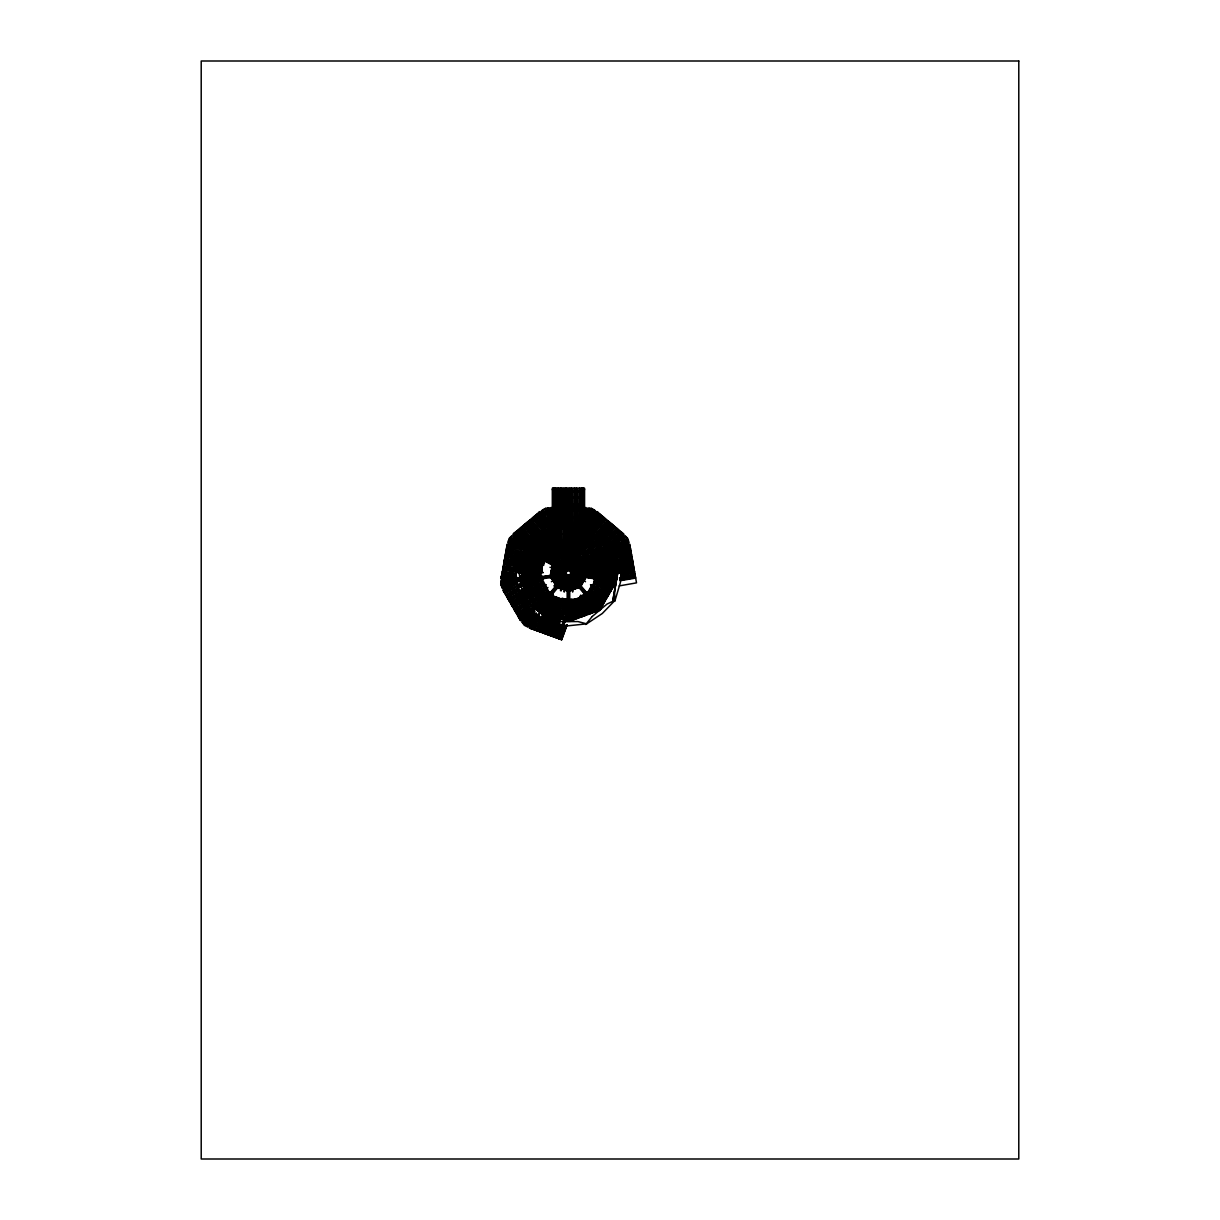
<?xml version="1.0" encoding="UTF-8"?>
<svg xmlns="http://www.w3.org/2000/svg" width="1220" height="1220" viewBox="0 0 1220 1220"><rect width="100%" height="100%" fill="white"/><g stroke="black" fill="none" stroke-linecap="round" stroke-linejoin="round"><path stroke-width="1.5" d="M566.964 590.434L567.193 579.378M505.385 562.542L504.104 561.703M508.069 547.353L508.313 545.95M504.546 576.008L505.827 568.81M507.23 560.819L509.137 550.006M505.141 576.114L507.367 563.503M507.825 560.925L509.731 550.113M510.905 577.136L512.187 569.923M513.589 561.932L515.175 552.934M511.5 577.243L512.781 570.03M514.184 562.039L516.091 551.226M518.851 569.252L519.491 565.638M519.949 563.061L521.214 555.847M520.543 563.167L522.13 554.154M524.356 550.22L524.6 548.832M520.238 580.583L520.482 579.195L501.42 575.84L500.886 578.814L515.16 581.33M521.474 546.636L507.2 544.12L501.222 578.082L520.284 581.452L526.095 548.481L551.73 526.979L585.188 526.994L610.808 548.512L616.359 580.064L585.432 574.605M525.835 551.181L520.635 580.659L550.632 575.367L520.528 580.064M523.365 573.293L522.282 581.803L537.761 608.46L567.178 618.875L539.545 609.451M524.005 569.725L525.256 562.588M526.826 553.666L528.138 548.863L551.654 530.12L528.916 548.42M528.397 577.472L529.724 569.984M531.051 562.481L532.362 554.993M529.876 577.289L531.462 568.276M532.088 564.677L533.369 557.464M534.238 577.426L537.837 557.021M534.833 577.533L538.432 557.128M535.671 574.544L536.297 570.96M537.501 572.271L538.813 564.845M596.9 577.96L587.018 595.07L568.413 601.734L549.869 595.07L539.987 577.96L543.525 558.516M541.619 572.759L542.244 569.237M542.87 565.699L543.495 562.176M550.312 576.816L552.736 563.091L550.769 562.755L561.459 553.773L575.413 553.773L586.103 562.74L588.528 576.48L587.826 577.716M550.54 576.069L552.614 563.808M555.115 575.291L556.732 566.187L563.808 560.224L573.064 560.224L580.156 566.171L581.772 575.291L577.136 583.297L568.444 586.469L559.751 583.312L555.115 575.291L557.281 566.507L564.036 560.834L572.851 560.834L579.607 566.492L581.132 575.169L576.724 582.809L568.444 585.829L560.163 582.809L555.756 575.184M557.54 566.812L557.784 565.424L552.34 564.463M561.886 574.101L562.679 569.618L566.171 566.69L570.716 566.69L574.208 569.603L575.001 574.101L572.729 578.036L568.444 579.607L564.159 578.051L561.886 574.101L564.586 577.548L568.444 578.951L572.317 577.548L574.376 573.979L573.659 569.938L570.503 567.285L566.385 567.285L563.228 569.938L562.527 573.995M571.997 574.879L572.439 572.317L578.005 573.293M586.347 574.772L585.905 577.35L615.902 582.641M587.399 576.968L587.643 575.581M587.826 577.075L588.086 575.688M588.68 577.838L589.138 575.26M603.656 579.866L603.9 578.478M603.976 580.537L604.434 577.96M605.532 580.201L605.715 578.798M609.756 580.949L610 579.546M614.468 580.339L608.856 551.074L614.514 579.713M614.788 580.4L614.544 581.788L614.133 576.831M565.028 584.487L566.095 579.058M566.126 590.343L567.559 583.114M532.362 536.876L534.604 530.395L522.755 546.408L515.236 563.274L520.284 558.165M534.223 614.377L529.282 627.98L561.688 639.783L567.102 624.884M530.227 628.33L535.641 613.431M530.608 628.468L536.251 612.928M530.791 628.529L536.205 613.645M531.356 628.742L532.027 627.492M532.118 629.017L537.532 614.133M533.445 629.505L541.711 606.569M533.643 629.566L540.262 611.372M540.673 611.51L542.427 606.675M541.528 611.83L545.889 599.859L534.833 606.218M534.97 630.054L539.972 616.893M542.854 612.303L548.542 596.702M536.48 630.603L541.299 617.366M543.053 612.379L548.329 597.861M536.663 630.679L543.296 612.471M546.087 606.066L547.871 601.17M544.379 612.867L550.372 596.382M537.989 631.152L551.333 594.323M538.188 631.228L544.806 613.035M547.704 606.355L549.564 601.231M545.889 613.416L552.736 594.597M539.514 631.716L553.026 594.399M539.697 631.777L546.331 613.584M547.368 611.998L553.011 596.473M556.732 586.835L568.474 591.12L580.872 586.698M547.414 613.965L553.727 596.611M541.024 632.265L554.033 596.336M557.296 587.323L559.187 582.138L560.514 582.611L558.623 587.811M541.222 632.326L547.841 614.133M548.878 612.562L550.738 607.423M553.224 600.591L554.475 597.159M548.924 614.514L555.359 596.824M542.549 632.814L555.558 596.9M558.745 588.055L562.13 578.753L563.457 579.241M586.256 512.491L587.933 507.886L589.26 508.374L586.256 516.609M542.732 632.875L549.366 614.682M549.762 614.819L552.263 607.972M553.499 604.556L555.984 597.724M550.433 615.063L556.884 597.373M560.071 588.543L564.738 576.297L566.065 576.785L561.032 590.648M544.059 633.363L557.067 597.449M586.256 517.204L589.565 508.13L590.892 508.618L586.256 521.337M544.257 633.439L550.876 615.231M573.263 554.093L575.123 548.97M578.234 540.445L583.206 526.781L586.805 528.092L584.319 534.924M554.399 606.813L556.884 599.981M544.715 633.607L551.348 615.414M583.77 526.994L574.407 554.505M545.294 633.805L558.394 597.922M545.584 633.912L558.592 597.998M561.23 590.709L567.056 574.727L569.847 574.712L575.016 588.94M584.334 527.208L569.084 569.099L570.96 569.786L572.897 564.479M545.767 633.988L552.477 615.825M552.187 617.213L552.675 615.886M574.498 556.015L584.914 527.406M554.673 610.793L558.409 600.53M574.681 556.091L585.097 527.482M546.621 634.293L553.239 616.1M553.468 616.176L559.919 598.486M563.198 589.428L568.383 575.199L573.69 589.412M570.396 569.572L572.332 564.265M574.254 558.958L585.661 527.68M547.094 634.476L560.102 598.547M563.381 589.534L567.788 577.411L569.115 577.883L564.067 591.746M587.964 521.962L592.6 509.228L593.926 509.716L590.617 518.79M550.799 624.579L552.812 619.058M576.297 555.192L586.988 526.674M555.558 613.05L558.058 606.218M547.948 634.781L554.566 616.573M581.833 541.741L583.084 538.34M548.131 634.842L554.764 616.649M554.993 616.725L561.429 599.035M555.176 616.801L561.612 599.096M564.265 591.822L568.215 580.964L569.542 581.452L566.156 590.755M590.999 518.347L594.003 510.097L595.329 510.57L593.652 515.175M557.082 613.599L559.568 606.767M549.457 635.33L556.091 617.137M549.656 635.407L556.274 617.198M556.503 617.274L562.938 599.584M556.701 617.35L563.137 599.66M566.415 590.648L568.307 585.447L569.633 585.936L567.742 591.12M557.967 615.871L559.217 612.455M561.703 605.608L563.579 600.484M550.982 635.879L557.601 617.686M551.165 635.955L557.784 617.747M558.638 616.115L559.873 612.684M562.374 605.852L564.86 599.005M558.028 617.823L565.165 598.807M563.259 606.066L565.76 599.172M552.492 636.428L559.111 618.235M552.691 636.505L559.309 618.311M559.538 618.387L566.492 599.294M559.736 618.448L566.583 599.645M562.862 611.861L565.348 605.059M554.017 636.992L560.636 618.784M554.2 637.053L560.819 618.86M561.063 618.937L567.834 600.332M561.246 618.997L567.849 600.88M564.28 612.699L566.659 606.157M555.527 637.541L560.346 624.304M555.71 637.602L560.529 624.365M562.572 619.486L567.849 604.967M557.037 638.091L561.856 624.853M557.235 638.167L563.853 619.958M564.082 620.034L567.818 609.786M564.265 620.096L566.065 615.185M564.936 620.339L566.69 615.52M558.562 638.639L565.18 620.446M558.745 638.716L565.379 620.507M565.592 620.583L566.736 617.457M559.217 638.883L564.036 625.646M559.782 639.082L564.601 625.86M560.071 639.188L564.89 625.951M560.27 639.265L565.089 626.028M560.544 639.371L561.032 638.045M561.108 639.57L566.538 624.686M561.596 639.753L567.01 624.853M560.407 590.602L561.749 587.155M510.982 536.861L511.699 535.641L515.938 538.081L518.591 541.253M509.487 545.553L515.236 535.58M510.112 545.66L515.648 536.068M516.243 546.743L519.659 540.841M516.883 546.85L520.071 541.329M522.358 555.496L523.959 552.706M527.116 549.9L527.833 548.68M531.645 552.507L532.362 551.288M535.366 554.658L536.129 553.468M536.342 555.923L537.654 553.651M537.013 555.618L537.715 554.383M550.937 563.64L551.638 562.42M552.233 565.104L553.544 562.832L525.637 547.033M564.463 572.165L565.76 569.908L562.511 568.032M576.313 574.559L577.014 573.339L585.585 578.295M579.836 587.567L586.805 575.489L588.528 576.496M587.308 593.149L591.791 585.386M593.591 582.291L594.857 578.875M597.282 584.151L599.172 580.872M597.053 587.369L601.597 579.5M591.227 598.059L601.597 580.125M591.761 598.364L602.116 580.415M595.207 601.063L598.867 594.72M576.557 561.688L578.463 558.531M587.521 522.602L596.824 511.5L624.03 534.314L614.712 545.416M597.602 512.141L585.158 526.979L585.188 507.627M586.103 526.476L597.907 512.4M585.615 527.375L598.059 512.537M586.24 527.894L587.14 526.811M586.698 528.275L599.142 513.452M585.264 531.707L587.415 529.144M587.781 529.19L600.225 514.352M583.557 534.848L600.377 514.489M584.014 535.397L588.497 530.059M588.65 530.182L580.461 539.926L580.43 527.192M589.016 530.227L601.46 515.389M589.168 530.349L601.628 515.526M579.042 543.8L589.717 531.081M578.844 544.364L589.885 531.218M590.251 531.264L602.695 516.426M590.404 531.386L602.863 516.563M590.968 532.118L577.441 548.237L577.411 527.192M591.12 532.255L577.228 548.802L577.212 527.192M591.486 532.301L603.946 517.463M587.003 538.264L589.336 535.488M591.639 532.423L604.098 517.6M592.203 533.155L575.825 552.675L575.794 527.192M592.356 533.292L575.733 553.087L561.276 553.057L561.276 527.192M592.722 533.338L605.181 518.5M592.874 533.476L605.333 518.637M581.116 547.811L583.465 544.989M588.177 539.377L590.541 536.556M576.816 554.002L593.438 534.192M593.591 534.329L571.784 560.331L572.851 561.23L594.674 535.229L570.319 564.57L571.402 565.485L595.909 536.266M593.957 534.375L606.416 519.537M582.443 548.726L584.776 545.95M588.284 541.756L590.632 538.981M524.844 618.342L521.702 622.093L522.785 622.993L528.428 616.268M595.192 535.412L607.651 520.574M582.504 551.165L584.837 548.375M588.36 544.196L590.693 541.405M595.36 535.549L607.804 520.711M528.931 615.978L522.724 623.374L523.807 624.289L532.515 613.919M596.062 536.404L569.496 568.062L570.579 568.962M596.443 536.449L608.887 521.611M542.854 600.453L535.854 608.795L538.783 611.266L543.464 605.699M596.595 536.587L609.039 521.748M582.565 553.59L584.914 550.799M589.596 545.233L591.929 542.442M536.312 609.192L555.893 585.859L557.906 587.537L538.325 610.869M558.943 582.26L564.997 575.047L566.522 576.328L537.867 610.488L566.705 620.995M596.961 536.891L609.405 522.053M535.046 611.205L523.731 624.686L524.813 625.586L535 613.462M521.824 583.663L536.785 609.573L556.366 586.24M559.4 582.657L565.455 575.443M609.878 522.45L569.283 570.838L570.365 571.753L610.961 523.35M597.83 537.624L610.122 522.648M537.242 609.97L556.808 586.637M583.8 554.627L586.149 551.852M589.657 547.658L591.99 544.867M597.891 537.669L598.791 536.587M609.436 523.914L610.336 522.831M537.395 610.091L556.976 586.774M609.588 524.051L610.488 522.968M533.903 615.078L525.195 625.448L526.278 626.363L532.484 618.967M598.532 538.477L571.982 570.152L573.064 571.051L612.196 524.386M558.516 586.82L562.145 582.489M564.57 579.607L566.98 576.724M598.913 538.523L611.418 523.746M583.877 557.067L586.21 554.276M599.584 539.103L612.043 524.264M532.286 619.516L526.643 626.241L527.726 627.141L530.868 623.389M599.767 539.514L575.276 568.733L576.358 569.633L613.431 525.423M582.763 560.895L586.286 556.701M590.953 551.135L593.301 548.344M600.819 540.14L613.279 525.301M583.999 561.932L587.521 557.738M591.029 553.56L593.362 550.769M596.87 546.591L599.218 543.8M602.07 541.177L614.514 526.338M614.666 526.461L580.293 567.468L579.21 566.568M602.238 541.588L585.28 561.764L576.511 554.399M590.999 556.106L593.362 553.3M596.9 549.076L599.249 546.27M615.749 527.375L586.698 562.298L589.275 576.526L634.004 568.642M603.473 542.625L587.095 562.145L612.211 557.738M598.196 550.037L600.53 547.261M604.54 543.251L616.984 528.413M617.137 528.534L590.678 560.071L611.967 556.351M598.547 552.126L600.789 549.457M605.776 544.288L618.22 529.449M618.372 529.571L594.765 557.723L611.693 554.749M605.959 544.699L595.268 557.418L611.647 554.551M602.954 549.381L606.492 545.172M598.852 555.359L619.455 530.486M603.839 549.762L607.194 545.752M603.336 551.44L607.728 546.209M608.246 546.362L620.69 531.524M605.059 550.479L620.843 531.661M608.795 546.819L621.239 531.981M609.253 547.2L621.697 532.378M609.481 547.399L621.925 532.561M609.634 547.521L622.169 532.759M622.322 532.896L621.88 534.36M610.336 548.115L622.779 533.277M623.252 533.674L610.717 548.436L629.855 545.111M536.785 609.573L537.761 608.46M526.826 524.447L527.909 523.533M517.524 534.223L527.33 525.988M529.343 524.31L539.149 516.075M517.92 534.68L522.114 531.158M524.92 528.809L527.726 526.461M529.739 524.768L538.142 517.707M521.672 539.164L525.881 535.641M533.491 529.251L537.7 525.728M522.068 539.636L526.262 536.098M533.887 529.709L538.096 526.186M525.82 544.12L535.641 535.885M537.639 534.192L544.654 528.321M526.216 544.577L534.619 537.517M538.035 534.665L545.035 528.779M549.274 527.192L550.357 526.293M533.414 550.952L553.239 535.107L533.811 551.409L529.16 546.209M543.113 545.599L547.307 542.061M555.237 541.085L539.362 554.399L555.618 541.543M542.32 553.102L546.484 549.595M550.662 546.102L553.438 543.769M542.275 554.978L546.621 551.333M550.952 547.688L553.85 545.264M548.542 556.549L551.425 554.139M548.314 558.592L552.385 555.176M548.878 560.773L549.961 559.858M558.775 552.477L559.858 551.562M551.196 561.322L562.542 552.98M551.577 561.779L560.361 554.414L543.434 534.207M551.333 563.076L561.688 554.383L575.199 554.383L585.554 563.061L587.903 576.358M556.244 559.111L552.889 561.932L548.207 556.351M552.065 564.265L553.148 563.35L526.872 548.115M565.485 565.47L566.568 564.57L542.046 535.382M570.38 576.313L571.905 575.032L577.96 582.245M580.644 588.574L581.726 587.659M590.968 600.88L592.051 599.981M590.785 601.597L592.783 599.92M592.188 602.345L593.24 601.384M594.948 605.623L596.031 604.723M598.074 609.359L599.157 608.444M515.404 582.718L502.853 589.962L520.604 620.705L533.155 613.462M503.357 590.846L517.082 582.916M503.662 591.364L517.875 582.931M503.967 591.883L505.187 591.182M504.058 592.066L505.599 591.883M504.363 592.584L521.138 582.901M522.831 582.337L537.425 607.621M505.08 593.804L526.354 581.513M522.374 584.624L528.306 581.208M528.55 581.33L540.704 603.61L528.321 580.735M522.724 585.234L528.763 581.757M505.888 595.207L533.857 579.058M505.98 595.375L522.755 585.692M523.182 586.027L529.541 582.352M523.533 586.652L537.928 578.341L521.55 575.443M506.681 596.611L518.881 589.565M523.639 586.82L538.508 578.25L521.58 575.245M506.788 596.778L518.988 589.733M540.094 577.975L549.961 595.024L568.474 601.734M525.5 586.561L530.014 583.953M524.341 588.055L539.53 579.286M507.489 597.998L540.033 579.226M542.031 578.875L549.579 593.149M525.149 589.443L542.488 579.439M508.298 599.401L542.839 579.47M508.404 599.569L525.179 589.885M525.606 590.221L530.364 587.476M535.138 584.716L538.31 582.885M509.106 600.804L542.366 581.604M549.061 577.716L555.436 574.025L556.152 575.26L551.364 578.021M509.213 600.972L525.988 591.288M527.986 590.709L531.142 588.894M526.765 592.249L543.068 582.824M510.021 602.375L543.174 583.007M551.303 578.28L559.873 573.339L560.575 574.559L552.004 579.515M620.949 538.081L625.189 535.641L625.906 536.861L618.296 541.253M527.574 593.637L543.876 584.227M510.722 603.595L543.983 584.395M552.279 579.591L563.457 573.125L564.159 574.361M617.915 541.695L626.287 536.861L626.988 538.096M510.829 603.763L527.589 594.079M584.258 561.596L587.399 559.782M598.41 553.422L609.42 547.078L611.327 550.388L601.902 555.832M511.073 604.205L527.848 594.521M535.9 589.87L540.628 587.14M577.624 566.126L580.888 564.235M584.563 562.115L611.25 547.033M511.378 604.723L528.153 595.04M511.531 604.998L546.316 584.685M551.379 581.726L566.232 573.415L566.934 574.635L553.834 582.199M571.417 570.411L610.015 548.115L587.095 528.885M511.637 605.166L528.397 595.482L527.33 596.443M511.775 605.425L512.903 604.54M528.839 595.817L531.981 593.987M536.708 591.258L539.865 589.443M583.953 563.869L610.32 548.649M584.06 564.036L610.427 548.817M512.08 605.943L528.855 596.26M529.19 596.443L545.492 587.018M573.736 570.67L580.262 566.904M572.348 572.912L616.253 580.659L610.732 549.351L584.365 564.57L583.648 563.35L584.822 564.265L586.103 562.74L584.151 563.091L584.395 564.494M512.339 606.386L545.599 587.201M553.895 582.397L565.073 575.947L565.775 577.167L554.597 583.617M616.176 546.438L627.904 539.667L628.605 540.887L620.233 545.721M578.936 568.367L611.037 549.869L612.532 550.22M537.517 592.661L540.673 590.846M512.781 607.163L529.556 597.48M512.888 607.346L529.663 597.663M529.999 597.83L547.933 587.476M530.09 598.013L547.429 587.979M554.536 583.892L563.106 578.936L563.823 580.171L553.819 585.936M620.827 545.614L628.422 541.222L629.124 542.442L624.884 544.898M536.754 594.963L541.482 592.234M513.696 608.75L530.471 599.066M530.807 599.233L547.109 589.824M537.562 596.366L542.29 593.637M514.398 609.97L531.173 600.286M514.505 610.137L531.279 600.453M531.615 600.636L547.917 591.212M556.213 586.423L561.002 583.648L560.285 582.428M531.707 600.804L547.704 591.563M515.206 611.357L531.981 601.673M515.313 611.54L532.088 601.856M532.408 602.024L550.006 591.868M532.515 602.207L549.854 592.188M539.149 599.172L542.29 597.358M516.121 612.943L532.896 603.259M533.323 603.595L550.372 593.53M539.697 600.713L544.212 598.105M516.822 614.163L529.022 607.118M516.929 614.331L533.689 604.647M534.024 604.815L548.893 596.245M534.131 604.998L548.512 596.687M517.631 615.551L529.831 608.521M534.482 605.593L542.442 601.003M517.737 615.734L534.497 606.05M534.939 606.386L539.469 603.763M535.29 606.996L539.728 604.434M518.439 616.954L535.214 607.27M518.53 617.122L535.305 607.438M518.79 617.564L532.515 609.634M535.641 607.606L539.972 605.105M519.095 618.082L535.87 608.399M519.247 618.357L536.022 608.673M519.339 618.525L536.159 608.933M519.491 618.784L520.711 618.082M519.796 619.303L533.521 611.388M519.903 619.486L534.207 611.22M520.055 619.745L533.78 611.83L520.101 619.836M610.046 553.636L609.42 550.067L610.732 549.351M544.288 509.228L542.961 509.716L546.27 518.79M540.887 514.062L551.699 510.112M541.299 514.55L551.699 510.768M545.294 519.323L551.699 516.99M545.721 519.812L551.699 517.631M553.026 528.534L551.699 529.007L583.831 528.611L587.903 531.401M553.392 533.643L554.719 533.155M554.871 537.73L556.198 537.242M554.795 539.27L557.25 538.371M555.512 539.469L556.838 538.981M560.468 553.087L561.795 552.599M561.002 554.566L562.328 554.078M562.481 554.505L553.117 526.994M576.374 582.611L577.7 582.138L579.591 587.323M580.156 586.835L568.413 591.12L556.015 586.698M579.805 596.305L584.853 594.46L580.018 596.87M569.908 600.545L574.955 598.715M572.698 603.946L578.021 602.009M572.561 605.486L575.977 604.251M569.755 606.828L589.229 599.752M569.969 607.408L589.428 600.316M570.868 611.678L576.023 609.802M588.055 605.425L591.486 604.174M579.881 609.909L585.234 607.957M588.818 606.66L592.386 605.349M570.853 619.241L574.254 617.991M579.363 616.146L582.763 614.895M594.689 610.564L598.09 609.329M570.914 620.721L599.02 610.488L571.601 577.761M615.414 546.636L629.688 544.12L636.52 582.855L619.18 585.905M611.845 548.695L629.932 545.508M610.884 549.076L629.962 545.706M610.991 549.671L612.379 549.427M628.681 546.545L630.069 546.301M628.712 546.743L630.099 546.499M611.129 550.464L630.206 547.094M616.436 550.144L619.912 549.534M623.374 548.924L626.851 548.314M606.203 552.462L611.129 551.592M611.388 551.852L630.45 548.497M606.188 553.178L630.496 548.695M606.218 553.88L611.372 552.98M600.667 555.054L611.403 553.163M611.662 553.438L630.74 550.083M611.693 553.636L630.77 550.281M604.281 555.146L611.525 553.88M611.937 555.039L631.014 551.669M611.982 555.237L631.045 551.867M604.952 556.671L611.799 555.466M591.212 559.797L611.937 556.137M612.226 556.625L631.289 553.255M599.584 559.248L608.521 557.677M612.257 556.823L631.335 553.453M612.242 557.937L586.789 562.42L575.733 553.087L575.596 527.192M612.501 558.211L631.579 554.856M612.532 558.409L631.609 555.054M590.693 562.466L594.308 561.825M597.922 561.185L605.135 559.919M587.034 563.808L612.486 559.324M612.532 559.522L579.103 565.424L579.347 566.812L612.775 560.91M612.821 559.995L631.853 556.442M585.768 564.967L601.887 562.13M505.659 579.729L500.841 580.583L501.084 581.971L509.731 580.445M612.806 561.108L575.26 567.742L575.505 569.13L613.05 562.496M613.065 561.398L632.128 558.028M586.042 566.553L603.961 563.396M607.545 562.771L632.173 558.226M510.311 580.552L500.795 582.23L501.039 583.617L514.367 581.269M613.096 562.694L572.393 569.877L572.637 571.28M613.34 562.984L632.417 559.614M527.574 578.204L520.421 579.454L521.092 583.236L530.029 581.665M536.525 576.618L541.878 575.672L522.114 572.256M613.37 563.183L632.448 559.812M586.317 568.154L613.202 563.411M558.882 573.324L564.448 572.348L564.89 574.894L559.339 575.886M613.462 563.655L632.539 560.3M516.334 581.116L500.734 583.877L500.978 585.264L516.578 582.519M558.989 573.918L564.555 572.942M632.646 560.895L570.442 571.86L570.686 573.263L632.89 562.283M613.63 564.57L632.738 561.398M520.742 581.254L550.723 575.962M591.974 568.794L595.558 568.154M599.157 567.529L615.063 564.601M520.772 581.452L550.769 576.16M613.706 565.043L615.093 564.799M514.688 583.053L501.359 585.402L501.603 586.789L511.119 585.112M520.879 582.047L564.784 574.3M613.645 565.882L572.958 573.08L573.202 574.467L633.165 563.869M520.986 582.641L553.773 576.862M613.904 566.156L632.982 562.801M594.048 570.06L597.632 569.435M606.599 567.849L611.982 566.904M614.057 567.041L633.134 563.67M510.6 585.417L501.954 586.942L502.198 588.33L507.032 587.476M613.934 567.468L576.389 574.117L576.633 575.505L633.439 565.455M588.955 572.607L601.506 570.396M605.089 569.755L614.041 568.184M614.331 568.627L633.409 565.256M591.029 573.873L608.948 570.716M614.621 570.213L633.698 566.858M633.729 567.056L581.04 576.358L580.796 574.971M588.528 575.215L614.483 570.655M592.935 575.184L610.991 571.997M614.895 571.799L633.973 568.444M591.471 576.343L614.773 572.241M600.606 575.459L595.253 576.404L592.493 560.514L595.894 576.297M604.174 574.833L611.312 573.583M615.185 573.4L634.247 570.03M594.323 577.487L634.293 570.228M598.044 577.563L601.46 576.953M604.891 576.343L610.03 575.443M620.66 574.071L634.537 571.616M615.292 575.215L598.395 578.204L613.263 586.805M620.69 574.269L634.568 571.814M615.337 575.413L598.974 578.295L613.355 586.637M608.216 577.395L615.444 576.13M603.046 579.012L615.582 576.801M620.98 575.855L634.812 573.217M610.457 577.929L615.612 577.014M610.671 578.6L615.734 577.716M621.224 577.243L635.086 574.803M612.577 578.981L615.856 578.402M619.516 577.746L635.132 575.001M619.607 578.25L635.223 575.505M619.714 578.844L635.315 576.099M619.76 579.134L635.376 576.389M619.806 579.332L635.407 576.587M619.958 580.247L635.559 577.487M620.05 580.735L635.666 578.082M552.309 489.678L553.727 489.678M583.16 489.678L584.578 489.678M554.322 491.187L582.565 491.187M554.322 491.797L582.565 491.797M554.322 497.638L582.565 497.638M554.322 498.248L582.565 498.248M554.322 504.104L582.565 504.104M554.322 504.699L582.565 504.699M582.779 507.627L550.693 507.627L550.693 522.114M583.16 507.627L586.195 507.627L586.195 522.114M583.16 509.045L584.578 509.045M554.322 510.555L582.565 510.555M554.322 511.165L582.565 511.165M554.322 517.005L582.565 517.005M554.322 517.615L582.565 517.615M554.322 523.471L582.565 523.471M554.322 524.066L582.565 524.066M583.16 525.576L584.578 525.576M572.104 535.702L579.409 535.702M578.798 540.033L558.089 540.033L578.798 540.643M572.073 540.948L575.703 540.948M574.193 551.043L575.611 551.043M562.893 555.771L561.474 555.771L561.474 553.773L562.74 555.298L561.658 556.213L562.954 555.817L552.553 527.208M573.995 555.771L575.413 555.771L575.413 553.773L574.147 555.298L575.23 556.213L573.934 555.817M584.502 557.738L588.192 557.738M549.457 559.157L554.993 559.157M577.121 559.157L580.812 559.157M584.502 559.157L588.192 559.157M549.457 559.355L554.993 559.355M577.121 559.355L580.812 559.355M584.502 559.355L588.192 559.355M551.303 560.773L558.684 560.773M577.121 560.773L584.502 560.773M551.303 560.971L558.684 560.971M577.121 560.971L584.502 560.971M577.121 562.374L580.812 562.374M577.121 562.588L580.812 562.588M577.121 563.991L580.812 563.991M577.319 564.204L581.01 564.204M570.975 565.317L572.393 565.317L572.363 527.192M581.01 567.224L584.685 567.224M581.01 567.437L584.685 567.437M581.01 568.84L588.375 568.84M581.01 569.038L588.375 569.038M577.121 570.655L582.855 570.457M551.303 572.058L556.838 572.058M580.812 572.058L584.502 572.058M551.303 572.271L556.838 572.271M580.812 572.271L584.502 572.271M551.303 573.674L554.993 573.674M582.657 573.674L588.192 573.674M551.303 573.873L554.993 573.873M582.657 573.873L588.192 573.873M558.684 575.291L562.359 575.489M558.684 576.908L562.359 576.908A7.259 7.259 0 0 0 568.779 580.201M558.867 577.121L562.557 577.121M551.486 578.524L555.176 578.524M551.486 578.722L555.176 578.722M553.331 580.339L557.021 580.339M581.01 580.339L584.685 580.14M554.993 585.173L560.529 585.173M558.684 586.591L562.359 586.591M558.684 586.789L562.359 586.789M558.684 588.208L562.359 588.208M558.684 588.406L562.359 588.406M567.132 590.892L569.755 590.892M567.742 592.752L569.145 592.752M567.742 610.671L569.145 610.671M507.032 545.111L526.095 548.481L513.712 533.613M506.925 545.706L526.003 549.076M506.818 546.301L508.206 546.545M524.508 549.427L525.896 549.671M506.788 546.499L508.176 546.743M524.463 549.625L556.32 567.452M506.681 547.094L525.759 550.464M510.036 548.314L513.513 548.924M525.759 551.592L530.685 552.462M506.437 548.497L525.469 552.05M525.637 552.279L530.7 553.178M525.515 552.98L530.669 553.88M525.469 553.194L536.221 555.085M506.147 550.083L525.225 553.438M506.117 550.281L532.606 555.146M525.225 554.582L541.588 557.464M525.195 554.78L542.107 557.754L518.5 529.587M505.873 551.669L524.951 555.039M505.842 551.867L524.905 555.237M525.088 555.466L531.935 556.671M524.951 556.167L543.952 559.522M505.553 553.453L524.661 556.625M528.367 557.677L535.519 558.943M524.676 557.754L547.963 561.871M524.63 557.952L542.824 561.169M505.309 554.856L524.386 558.211M505.278 555.054L524.356 558.409M529.938 559.599L535.351 560.559M524.386 559.355L544.394 562.878M524.356 559.553L542.9 562.817M505.034 556.442L524.112 559.797M505.004 556.64L524.066 559.995M524.234 560.224L536.785 562.435M540.368 563.076L543.952 563.701M524.112 560.941L543.8 564.601M551.882 566.019L561.627 567.727L561.383 569.13L551.623 567.407M524.082 561.139L542.61 564.403M504.714 558.226L523.792 561.596M525.759 562.13L543.678 565.302M523.822 562.527L542.366 565.79M523.792 562.725L542.336 565.988M549.976 567.315L564.494 569.877L564.25 571.265L551.547 569.023M504.47 559.614L523.548 562.984M596.793 575.992L600.362 576.618M609.314 578.204L616.466 579.454L615.795 583.236L606.858 581.665M504.439 559.812L523.517 563.183M523.685 563.411L527.269 564.036M530.852 564.677L541.604 566.568M504.348 560.316L523.426 563.67M523.548 564.113L542.092 567.391M504.241 560.91L542.061 567.59M551.547 569.252L566.446 571.875L566.202 573.278L551.303 570.64M504.195 561.2L523.258 564.57M504.15 561.398L523.227 564.768M587.537 576.175L588.924 576.419M534.146 566.888L537.73 567.529M586.164 575.962L616.115 581.452M503.997 562.298L541.817 568.977M572.104 574.284L577.67 575.26M585.996 576.755L616.008 582.047L600.103 609.573L571.448 575.428M523.227 565.897L541.771 569.176M551.226 570.838L563.93 573.08L563.686 574.467L550.982 572.226M503.906 562.801L522.983 566.156M524.905 566.904L528.489 567.529M532.088 568.169L535.671 568.794M503.753 563.686L522.831 567.056M503.723 563.884L541.528 570.563M522.953 567.498L541.497 570.762M550.754 572.393L560.499 574.101L560.255 575.505L550.51 573.781M522.831 568.184L540.765 571.341M503.433 565.47L543.098 572.485M522.678 569.084L543.068 572.683M550.662 574.01L556.091 574.971L555.847 576.358L550.418 575.398M522.557 569.77L538.691 572.607M503.189 566.858L522.267 570.228M503.158 567.056L540.963 573.751M522.389 570.67L540.582 573.873M524.082 571.677L540.338 574.544M502.914 568.459L521.992 571.814M502.884 568.657L540.338 575.276M521.992 572.942L525.576 573.583M529.144 574.208L541.634 576.404M502.64 570.045L521.702 573.4M521.84 573.857L541.36 577.091M526.857 575.443L531.996 576.343M535.428 576.953L538.843 577.563M502.35 571.631L516.228 574.086M502.32 571.829L516.182 574.284M521.443 576.13L528.672 577.395M502.076 573.217L515.938 575.672M502.045 573.415L515.908 575.87M521.306 576.831L533.841 579.042M521.275 577.014L526.43 577.929M521.154 577.716L526.216 578.6M501.786 574.818L520.864 578.173M501.755 575.016L524.31 578.981M501.664 575.505L520.742 578.859M501.572 576.099L520.635 579.454M501.512 576.404L520.589 579.759M501.481 576.602L520.543 579.957M501.13 577.426L520.391 580.857M501.237 577.99L520.299 581.361M585.188 510.112L596 514.062M585.188 510.768L595.589 514.55M585.188 516.99L591.578 519.323M585.188 517.631L591.166 519.812M582.169 533.155L583.495 533.643M579.637 538.371L582.092 539.27M580.049 538.981L581.376 539.469M577.029 553.163L575.093 552.599M574.315 552.965L576.755 553.85M574.559 554.078L575.886 554.566M562.13 598.151L567.178 599.981M561.932 598.715L566.98 600.545M553.544 600.072L564.189 603.946M562.618 604.876L566.034 606.111M547.658 599.752L566.919 607.408L547.46 600.316M562.588 610.427L566.019 611.678M546.285 606.005L551.654 607.957M551.425 616.939L552.751 617.427M545.188 616.283L550.342 618.159M544.974 616.847L550.144 618.723M552.599 619.623L556.045 620.873M536.098 619.836L548.131 624.228M552.324 625.738L562.633 629.505M537.608 621.041L547.933 624.792M553.834 626.943L562.435 630.069M539.057 627.782L545.935 630.283M555.268 633.683L560.422 635.559M540.567 628.986L545.721 630.862M555.069 634.263L560.224 636.138M580.018 576.236L585.188 578.234M580.933 578.981L584.38 580.308M610.534 581.513L614.865 584.014M608.582 581.208L614.514 584.624M603.046 579.042L614.072 585.402M607.331 582.352L612.12 585.112M606.874 583.953L612.897 587.43M597.373 579.256L612.562 588.025M596.87 579.21L612.455 588.208M605.806 585.203L608.948 587.003M594.048 579.439L611.754 589.428M594.948 581.589L610.945 590.831M586.225 576.801L581.452 574.04L580.735 575.26L585.524 578.021M594.536 581.589L610.839 590.999M597.861 584.334L601.018 586.164M605.745 588.894L610.473 591.624M593.835 582.809L610.137 592.218M593.728 582.977L610.03 592.401M604.937 590.282L609.664 593.011M584.883 579.515L573.43 573.141L572.729 574.361L585.508 581.726M592.92 584.38L609.222 593.789M536.907 552.523L527.467 547.078L525.561 550.388L538.127 557.662M541.619 555.237L544.76 557.052M547.917 558.882L551.059 560.697M590.587 584.654L608.521 595.009M560.575 567.605L565.47 570.442M583.77 580.964L570.655 573.4L569.953 574.62L583.053 582.184M590.48 584.837L608.414 595.192M526.567 548.649L552.934 563.869M526.461 548.817L552.828 564.036M597.022 589.443L600.179 591.258M603.32 593.088L608.048 595.817M526.155 549.351L563.518 570.914M591.41 587.003L607.712 596.412M520.711 546.438L508.984 539.667L508.282 540.887L516.655 545.721M582.992 582.397L571.814 575.947L571.097 577.167L582.275 583.617M591.303 587.171L607.606 596.595M596.214 590.846L599.371 592.661M602.512 594.476L607.255 597.205M590.602 588.391L606.797 597.983M516.06 545.614L508.466 541.222L507.764 542.442L512.004 544.898M582.352 583.892L573.781 578.951L573.064 580.171L581.65 585.112M595.756 591.624L598.913 593.438M589.794 589.794L606.096 599.203M581.376 585.188L576.602 582.428L575.886 583.663L580.674 586.423M589.687 589.977L606.005 599.386M594.597 593.637L597.754 595.451M588.986 591.197L605.288 600.606M589.199 591.547L605.196 600.789M593.713 594.979L596.885 596.824M601.643 599.569L604.83 601.399M586.896 591.852L604.479 602.009M587.049 592.173L604.388 602.177M588.086 594.399L603.671 603.397M586.866 593.926L603.58 603.58M592.676 598.105L597.19 600.713M588.009 596.214L602.878 604.8M602.771 604.983L588.391 596.671L594.048 612.303M592.859 600.087L602.405 605.593M591.044 599.828L602.07 606.203M597.419 603.763L601.948 606.386M597.159 604.434L601.597 606.996M596.915 605.105L601.246 607.606M580.857 579.149L584.014 581.071M573.385 577.228L576.541 579.149M579.698 581.055L582.855 582.962M608.963 523.533L610.046 524.432M600.53 518.424L597.342 516.533L601.551 520.071M615.139 530.685L619.348 534.223M604.342 522.419L607.148 524.768M616.161 532.332L618.967 534.68M597.785 524.554L603.397 529.251M608.2 533.277L615.2 539.164M598.791 526.186L603 529.709M607.804 533.75L614.819 539.621M590.831 527.147L595.04 530.669M601.246 535.87L604.037 538.233M608.246 541.756L611.052 544.105M590.449 527.604L598.852 534.665M600.85 536.342L605.059 539.865M607.865 542.214L610.656 544.562M586.53 526.293L587.613 527.192M605.943 546.545L609.451 550.083M588.177 540.887L592.371 544.425M596.58 547.948L600.789 551.471M581.65 541.085L597.525 554.399M581.269 541.543L597.144 554.856M590.404 549.595L593.179 551.928M581.589 544.059L584.487 546.484M582.565 551.714L586.896 555.344M583.145 554.033L585.859 556.32M555.161 587.659L556.244 588.574M544.837 599.981L545.919 600.88M544.105 599.92L546.102 601.597M543.647 601.384L544.73 602.299M540.856 604.723L541.939 605.623M528.763 614.834L533.643 618.921M528.199 615.154L533.43 619.531M522.816 618.265L531.295 625.387M522.251 618.586L531.081 625.982M558.76 563L554.597 559.355L553.133 561.017L557.296 564.662M549.366 522.602L540.063 511.5L512.857 534.314L522.175 545.416M539.286 512.141L551.73 526.979L551.699 507.627M538.981 512.4L550.784 526.476M538.828 512.537L551.272 527.375M549.9 526.674L560.59 555.192M537.745 513.452L550.189 528.275M544.059 521.931L546.331 524.63M549.473 529.144L553.758 534.253M536.663 514.352L549.107 529.19M536.495 514.489L548.954 529.312M548.939 529.602L553.331 534.848M548.222 530.197L556.411 539.942L556.427 527.192M535.428 515.389L547.719 530.349M547.139 531.096L557.814 543.83M546.987 531.234L558.028 544.379L557.845 527.192M534.177 516.426L546.636 531.264M534.024 516.563L546.484 531.386M552.05 538.34L554.292 541.009M545.904 532.133L559.431 548.253L559.446 527.192M545.752 532.271L559.629 548.817L559.66 527.192M532.942 517.463L545.401 532.301M532.789 517.6L545.249 532.423M546.392 534.101L548.726 536.876M544.669 533.17L561.047 552.691L561.063 527.192M544.516 533.308L561.139 553.102M531.707 518.5L544.166 533.338M545.172 535.153L547.521 537.974M552.248 543.586L554.597 546.392M543.281 534.345L565.119 560.331L564.036 561.23L542.198 535.245M530.471 519.537L542.93 534.375M530.319 519.674L542.763 534.512M542.747 534.787L547.429 540.368M550.937 544.547L553.285 547.338M556.793 551.516L559.126 554.307M529.236 520.574L541.695 535.412M529.083 520.711L541.528 535.549M545.02 540.018L547.368 542.793M550.876 546.987L553.209 549.762M540.963 536.282L567.391 568.062L566.309 568.962L539.728 537.318M540.811 536.419L557.754 556.61M528.001 521.611L540.445 536.449M592.859 599.066L601.033 608.795L598.105 611.266L588.757 600.133M527.848 521.748L540.292 536.587M543.784 541.055L546.133 543.83M550.815 549.412L553.148 552.202M527.467 522.068L539.911 536.907M600.575 609.192L580.995 585.859L578.981 587.537L598.562 610.869M526.994 522.45L567.605 570.853L566.522 571.753L525.927 523.365M539.209 537.486L526.765 522.648L539.057 537.624M580.079 586.637L599.645 609.97M526.384 522.968L527.284 524.051M543.723 543.479L546.057 546.27M549.564 550.449L551.913 553.239M579.912 586.774L599.493 610.091M538.34 538.493L564.906 570.152L563.823 571.051L524.676 524.402M525.53 523.685L537.974 538.523M526.582 525.103L528.855 527.803M571.128 578.143L578.402 586.805M537.807 538.935L540.14 541.726M543.663 545.904L545.996 548.695M524.844 524.264L537.288 539.103M537.105 539.53L561.612 568.733L560.529 569.633L523.441 525.439M536.571 539.972L538.904 542.763M543.586 548.344L545.935 551.135M549.442 555.313L554.124 560.895M523.609 525.301L536.053 540.14M535.854 540.567L557.677 566.568L556.595 567.468L534.619 541.604M535.336 541.009L538.843 545.203M542.351 549.381L544.699 552.172M522.206 526.476L538.31 545.645M541.817 549.839L544.15 552.63M548.832 558.196L551.165 560.986M534.101 542.046L538.813 547.673M542.351 551.882L544.715 554.703M521.123 527.375L533.582 542.214M520.971 527.513L548.97 560.895M533.384 542.641L548.603 560.758M535.199 545.874L537.517 548.649M519.888 528.413L532.347 543.251M519.735 528.55L545.035 558.714M532.149 543.678L545.675 559.797M534.985 548.131L537.212 550.784M518.653 529.449L531.112 544.288M530.395 545.172L536.297 552.202M517.417 530.502L529.876 545.325M517.265 530.624L538.02 555.375M529.693 545.752L534.177 551.089M516.182 531.539L528.626 546.362M516.029 531.661L530.746 549.213M515.648 531.981L528.092 546.819M515.175 532.378L527.635 547.2M527.391 547.399L514.947 532.576L527.238 547.536M514.566 532.896L515.465 533.979M514.108 533.277L526.552 548.115M513.94 533.414L524.569 546.072M513.635 533.674L526.079 548.512M556.595 559.98L558.913 562.862M576.252 584.41L578.554 587.293M621.651 535.58L627.4 545.553M621.239 536.068L626.775 545.66M617.228 540.841L620.644 546.743M616.817 541.329L620.004 546.85M609.054 548.68L609.771 549.9M604.525 551.288L605.242 552.507M600.758 553.468L601.521 554.658M599.233 553.651L600.545 555.923M599.172 554.383L599.874 555.618M594.308 557.189L595.009 558.409M586.606 561.642L587.323 562.862M585.783 561.413L587.079 563.67M585.249 562.42L585.951 563.64M571.112 569.892L572.409 572.134M550.083 575.489L557.052 587.567M535.29 579.5L539.819 587.369M535.29 580.125L545.66 598.059M534.772 580.415L545.126 598.364M537.105 593.149L542.595 602.649M520.833 582.382L536.571 609.619M521.657 589.641L525.317 595.985M521.123 589.946L524.783 596.275M519.72 599.203L512.796 588.421L519.201 599.508M521.946 603.061L527.437 612.562M521.428 603.366L526.918 612.867M511.393 597.678L514.138 602.436M515.435 604.708L521.84 615.795M509.945 596.397L513.605 602.741M514.916 605.013L521.321 616.1M576.084 584.533L577.853 587.765M571.478 580.75L573.247 583.983M595.177 606.569L596.885 611.266M594.46 606.675L596.214 611.51M593.774 606.828L595.558 611.754M591.029 599.859L595.375 611.815M588.574 597.846L593.865 612.364M589.611 602.802L592.584 610.976M585.569 594.323L592.539 612.852M588.574 604.647L591.669 613.157M584.166 594.597L591.014 613.401M583.877 594.384L590.831 613.477M583.877 596.473L586.393 603.366M588.894 610.274L590.16 613.721M583.191 596.595L589.504 613.95M582.87 596.336L589.321 614.026M582.413 597.159L584.899 604.007M587.399 610.839L588.635 614.27M578.143 588.055L574.757 578.753L573.43 579.241L576.816 588.543M580.72 595.116L587.994 614.514M581.513 599.432L585.249 609.695M580.034 597.373L586.469 615.063M576.557 588.421L572.134 576.297L570.808 576.785L575.23 588.909M579.836 597.434L586.286 615.124M556.793 535.321L553.682 526.781L550.083 528.092L554.429 540.048M581.254 603.397L583.739 610.244M578.509 597.922L584.959 615.612M565.836 563.792L567.773 569.099L565.897 569.786L563.32 562.71M578.326 597.983L584.761 615.688M551.974 527.406L562.207 556.091M577.868 598.822L579.103 602.238M580.354 605.654L582.84 612.501M551.226 527.68L566.476 569.587M576.816 598.547L583.434 616.161M573.507 589.534L569.099 577.411L567.757 577.883L572.805 591.746M576.343 599.371L577.594 602.787M580.079 609.634L582.565 616.481M558.15 550.281L559.4 553.697M575.474 599.02L581.925 616.71M545.889 518.347L542.885 510.097L541.558 510.57L543.236 515.175M572.622 591.822L568.672 580.964L567.346 581.452L570.731 590.755M575.291 599.096L581.726 616.786M575.459 601.628L577.944 608.475M579.18 611.891L581.055 617.03M573.964 599.569L580.4 617.274M570.472 590.648L568.581 585.447L567.254 585.936L569.145 591.12M573.781 599.645L580.217 617.335M573.934 602.192L576.419 609.024M571.753 598.807L578.89 617.823M573.659 604.098L575.55 609.268M573.004 604.342L576.145 612.958M570.426 599.279L577.365 618.372M570.335 599.63L577.182 618.448M572.79 608.46L575.26 615.276M569.084 600.316L575.855 618.921M569.069 600.865L575.672 618.997M571.417 609.42L574.986 619.241M569.054 604.967L574.346 619.47M569.099 605.669L574.147 619.546M571.585 614.605L573.476 619.79M569.084 609.771L572.82 620.034M570.823 615.185L572.622 620.096M570.197 615.52L571.951 620.339M570.152 617.457L571.295 620.583M570.67 582.901L573.049 589.885M628.574 545.95L628.818 547.353M631.243 561.139L631.487 562.527M627.751 550.006L629.657 560.819M631.06 568.794L632.326 575.992M627.797 553.712L629.062 560.925M629.52 563.487L631.731 576.099M621.392 551.135L623.298 561.932M624.701 569.908L625.982 577.121M621.742 556.64L622.703 562.039M624.106 570.014L625.372 577.228M615.353 554.048L616.939 563.061M614.758 554.154L616.344 563.167M614.956 564.006L615.2 565.394M611.616 562.557L612.882 569.694M607.163 569.984L608.49 577.472M603.519 557.464L604.159 561.078M604.8 564.677L607.011 577.289M599.05 557.021L602.649 577.426M598.456 557.128L602.055 577.533M598.684 560.239L599.95 567.391M600.591 570.96L601.216 574.544M597.419 561.124L599.386 572.271M590.938 562.694L592.783 573.141M587.186 564.936L588.162 570.411M586.332 575.428L586.576 576.816M550.982 577.35L550.616 575.367M548.802 575.688L549.061 577.075M532.987 578.478L533.231 579.866M532.454 577.96L532.911 580.537M531.417 580.186L531.173 578.798L531.356 580.201M526.887 579.546L527.131 580.949M519.796 580.506L520.04 581.909M510.921 579.561L512.019 585.829M510.28 579.454L511.47 586.164M504.15 578.371L506.071 589.275M503.524 578.25L505.522 589.596M588.375 564.204L588.375 570.457M584.776 507.627L584.776 525.988M584.578 526.994L584.578 488.259L552.309 488.259L552.309 526.994M583.968 488.259L583.77 489.678M583.77 507.627L583.968 509.045M583.77 525.576L583.968 526.994M583.16 488.259L583.16 526.994M583.114 528.748L553.926 528.748M582.779 488.259L582.779 526.994M582.565 488.259L582.565 526.994M582.062 527.208L582.062 532.194M582.047 565.851L582.047 573.263M581.361 488.259L581.361 532.332M581.162 488.259L581.162 526.994M580.644 569.938L580.644 573.553M579.744 488.259L579.744 540.063M579.546 488.259L579.546 526.994M579.027 527.192L579.027 543.8M578.814 527.192L578.814 544.364M577.929 488.259L578.128 539.377M576.511 488.259L576.511 526.994M576.313 488.259L576.313 526.994M574.91 488.259L574.894 551.043M574.696 488.259L574.696 526.994M574.178 527.192L574.163 553.56L562.694 553.56L562.878 527.192M573.979 527.192L573.995 561.139L572.592 561.139L572.561 527.192M573.095 488.259L573.278 552.675M571.677 488.259L571.677 526.994M571.478 488.259L571.478 526.994M570.96 527.192L570.777 568.52L569.359 568.52L569.343 527.192M570.746 527.192L570.746 553.56M570.365 612.287L570.365 621.361L566.522 621.361L566.522 605.013M570.06 488.259L570.06 526.994M569.862 488.259L569.862 526.994M569.755 588.07L569.755 621.361M569.13 527.192L569.145 570.792L567.727 570.792L567.727 527.192M569.145 578.234L569.145 621.361M568.55 590.907L568.55 621.361M568.245 488.259L568.245 526.994M568.337 590.907L568.337 621.361M567.757 584.304L567.742 621.361M567.529 527.192L567.529 568.52L566.111 568.52L566.111 527.192M567.163 584.304L567.132 621.361M566.827 488.259L566.827 526.994M566.629 488.259L566.629 526.994M565.912 527.192L565.912 565.317L564.509 565.317L564.494 527.192M565.226 488.259L565.226 526.994M565.012 488.259L565.012 526.994M564.296 527.192L564.296 561.139L562.893 561.139L562.893 553.773M563.609 488.259L563.411 526.994M561.993 488.259L561.993 526.994M561.795 488.259L561.795 526.994M561.291 575.215L561.291 578.905M560.376 488.259L560.376 526.994M560.178 488.259L560.178 526.994M558.76 488.259L558.76 526.994M558.562 488.259L558.562 526.994M557.143 488.259L557.143 526.994M556.945 488.259L556.945 526.994M556.244 527.208L556.244 532.438M556.244 569.938L556.244 573.553M556.244 580.766L556.244 586.179M555.542 488.259L555.527 532.332M555.329 488.259L555.329 526.994M554.825 527.208L554.825 532.194M554.841 569.557L554.841 573.263M554.841 578.829L554.841 586.256M554.322 488.259L554.322 526.994M553.926 488.259L553.926 526.994M553.727 488.259L553.727 526.994M553.117 488.259L553.117 489.678M552.919 488.259L552.919 489.678M552.111 507.627L552.111 525.988M549.64 554.52L549.457 560.773M574.894 576.282A7.259 7.259 0 0 1 573.812 577.838M572.363 579.058A7.259 7.259 0 0 1 570.64 579.866M561.993 569.603A7.259 7.259 0 0 1 566.248 566.019M621.742 563.823L620.462 582.245L614.788 601.338L614.636 591.059L619.165 563.823L612.699 601.338L618.006 571.982L621.742 563.823M522.206 590.785L521.474 599.737L516.38 581.986L515.175 562.1L518.836 571.722L522.206 590.785M527.467 550.815L522.983 579.668L527.467 550.815M531.889 553.621L528.077 578.707L531.889 553.621M543.281 605.013L566.919 614.27L543.281 605.013M591.197 508.343L584.578 526.552L585.905 527.025L592.524 508.832L591.197 508.343M509.487 538.096L508.786 539.316L525.561 549L526.262 547.78L509.487 538.096M510.6 536.861L509.899 538.096L521.626 544.867L518.973 541.695L510.6 536.861M608.353 581.33L596.183 603.595L608.353 581.33M613.462 582.169L599.386 607.743L613.462 582.169M592.188 616.512L585.692 624.487L602.299 613.507L615.139 600.225L607.026 604.068L592.188 616.512M585.737 529.755L607.712 548.97L585.737 529.755M584.014 534.634L603.061 551.409L584.014 534.634M579.271 547.505L591.227 558.333L579.271 547.505M557.616 547.505L545.66 558.333L557.616 547.505M627.4 538.096L610.625 547.78L611.327 549L628.102 539.316L627.4 538.096M545.691 508.343L544.364 508.832L550.982 527.025L552.309 526.552L545.691 508.343M547.322 508.13L545.996 508.618L550.632 521.337L550.632 517.204L547.322 508.13M548.954 507.886L547.628 508.374L550.632 516.609L550.632 512.491L548.954 507.886M593.621 605.013L569.984 614.255L593.621 605.013M596.992 608.948L569.77 619.501L596.992 608.948M558.623 621.575L548.527 623.511L568.307 625.784L586.683 623.847L577.99 621.575L558.623 621.575M604.998 553.605L608.811 578.692L604.998 553.605M1018.791 61L201.208 61L201.208 1159L1018.791 1159L1018.791 61M581.116 533.582L555.756 534.192L581.116 533.582M576.511 546.499L560.376 547.094L576.511 546.499M582.032 537.669L580.705 537.196L582.016 537.73M529.663 603.885L520.681 598.883L534.375 613.34L549.686 623.664L544.486 616.344L521.718 597.068L550.982 621.422L529.663 603.885"/></g></svg>
